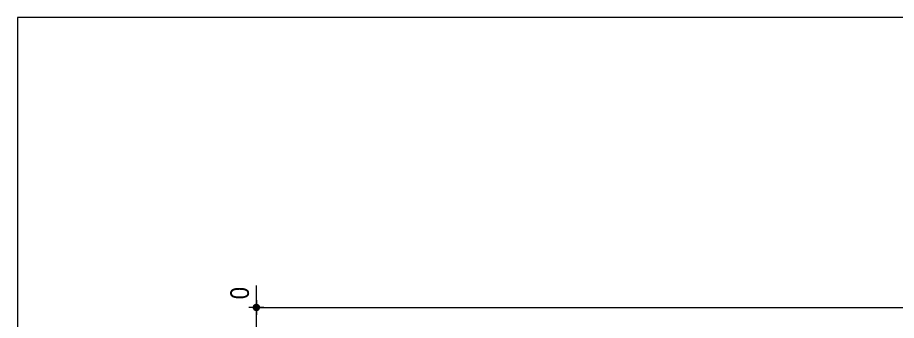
# Model space of a CAD drawing. Header units: millimetres. Extents: x 2 to 287, y 5 to 195.
# Drawn here: x 5 to 127.7, y 152.7 to 195 of the extents above; entities that cross this region are included whole.
import ezdxf

# ---------------------------------------------------------------- set-up
doc = ezdxf.new("R2010")
doc.units = ezdxf.units.MM
doc.layers.add('Cotation', color=7, linetype='Continuous', lineweight=0)
doc.layers.add('Feuille dessin', color=5, linetype='Continuous', lineweight=0)
doc.styles.add('ARIAL', font='ARIAL.TTF')

# ---------------------------------------------------------------- blocks, each defined once
blk = doc.blocks.new('*A5')
at = {"layer": 'Feuille dessin', "linetype": 'Continuous', "lineweight": 0}
for p, q in [((282, 195), (5, 195)), ((5, 195), (5, 5))]:
    blk.add_line(p, q, dxfattribs=at)
blk = doc.blocks.new('*A11')
at = {"layer": 'Cotation'}
blk.add_hatch(color=256, dxfattribs=at).paths.add_polyline_path([(38.32, 154.03), (38.3, 154.03), (38.27, 154.04), (38.25, 154.04), (38.22, 154.05), (38.2, 154.05), (38.17, 154.06), (38.15, 154.07), (38.12, 154.08), (38.1, 154.09), (38.08, 154.11), (38.06, 154.12), (38.04, 154.13), (38.02, 154.15), (38, 154.17), (37.98, 154.18), (37.96, 154.2), (37.95, 154.22), (37.93, 154.24), (37.91, 154.26), (37.9, 154.28), (37.89, 154.31), (37.88, 154.33), (37.87, 154.35), (37.86, 154.38), (37.85, 154.4), (37.84, 154.42), (37.84, 154.45), (37.83, 154.47), (37.83, 154.5), (37.83, 154.53), (37.83, 154.55), (37.83, 154.58), (37.83, 154.6), (37.83, 154.63), (37.84, 154.65), (37.84, 154.68), (37.85, 154.7), (37.86, 154.73), (37.87, 154.75), (37.88, 154.77), (37.89, 154.8), (37.9, 154.82), (37.91, 154.84), (37.93, 154.86), (37.95, 154.88), (37.96, 154.9), (37.98, 154.92), (38, 154.94), (38.02, 154.95), (38.04, 154.97), (38.06, 154.98), (38.08, 155), (38.1, 155.01), (38.12, 155.02), (38.15, 155.03), (38.17, 155.04), (38.2, 155.05), (38.22, 155.06), (38.25, 155.06), (38.27, 155.07), (38.3, 155.07), (38.32, 155.07), (38.35, 155.07), (38.37, 155.07), (38.4, 155.07), (38.42, 155.07), (38.45, 155.06), (38.47, 155.06), (38.5, 155.05), (38.52, 155.04), (38.55, 155.03), (38.57, 155.02), (38.59, 155.01), (38.61, 155), (38.64, 154.98), (38.66, 154.97), (38.68, 154.95), (38.7, 154.94), (38.71, 154.92), (38.73, 154.9), (38.75, 154.88), (38.76, 154.86), (38.78, 154.84), (38.79, 154.82), (38.81, 154.8), (38.82, 154.77), (38.83, 154.75), (38.84, 154.73), (38.84, 154.7), (38.85, 154.68), (38.86, 154.65), (38.86, 154.63), (38.86, 154.6), (38.87, 154.58), (38.87, 154.55), (38.87, 154.53), (38.86, 154.5), (38.86, 154.47), (38.86, 154.45), (38.85, 154.42), (38.84, 154.4), (38.84, 154.38), (38.83, 154.35), (38.82, 154.33), (38.81, 154.31), (38.79, 154.28), (38.78, 154.26), (38.76, 154.24), (38.75, 154.22), (38.73, 154.2), (38.71, 154.18), (38.7, 154.17), (38.68, 154.15), (38.66, 154.13), (38.64, 154.12), (38.61, 154.11), (38.59, 154.09), (38.57, 154.08), (38.55, 154.07), (38.52, 154.06), (38.5, 154.05), (38.47, 154.05), (38.45, 154.04), (38.42, 154.04), (38.4, 154.03), (38.37, 154.03), (38.35, 154.03)], flags=17)
at = {"layer": 'Cotation', "linetype": 'Continuous', "lineweight": 0}
for p, q in [((38.35, 126.28), (38.35, 157.62)), ((38.35, 155.59), (38.35, 153.51)), ((39.39, 154.55), (37.31, 154.55)), ((38.35, 154.55), (37.31, 154.55)), ((38.35, 154.55), (243.74, 154.55))]:
    blk.add_line(p, q, dxfattribs=at)
at = {"layer": 'Cotation'}
blk.add_point((38.35, 154.55), dxfattribs=at)
at = {"layer": 'Cotation', "style": 'ARIAL', "width": 0.85}
blk.add_text('0', height=2.6, rotation=90.0002, dxfattribs=at).set_placement((37.31, 155.69))

msp = doc.modelspace()

# ---------------------------------------------------------------- block references
at = {"lineweight": 0}
for name in ['*A5', '*A11']:
    msp.add_blockref(name, (0, 0), dxfattribs=at)

doc.saveas('drawing.dxf')
